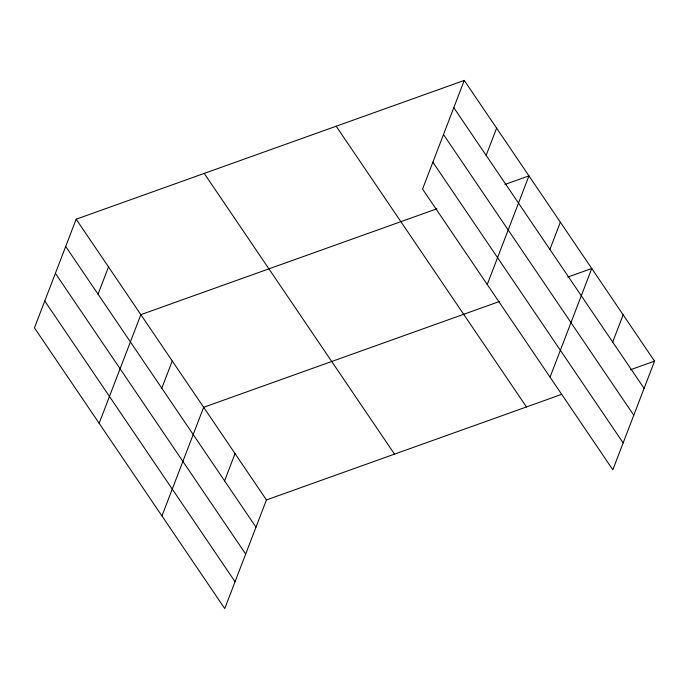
<?xml version="1.0" encoding="UTF-8"?>
<svg xmlns="http://www.w3.org/2000/svg" width="689" height="689" viewBox="0 0 689 689"><rect width="100%" height="100%" fill="white"/><g stroke="black" fill="none" stroke-linecap="round" stroke-linejoin="round"><path stroke-width="1.03" d="M464.257 80.424L422.555 189.07L612.84 469.795L654.55 361.139L464.257 80.424L76.16 219.205L34.45 327.861L224.743 608.576L266.445 499.93L561.501 394.418M98.053 294.169L108.509 266.927M99.147 423.304L140.857 314.649L436.904 208.784M161.794 388.217L172.25 360.976M161.949 515.94L203.651 407.294L499.697 301.42M224.597 480.853L235.052 453.612M486.15 155.387L496.605 128.145M487.252 284.514L528.954 175.867L504.942 184.454M549.9 249.427L560.355 222.185M550.046 377.159L591.756 268.503L567.736 277.09M612.693 342.063L623.149 314.821M630.538 369.726L654.55 361.139M453.801 107.665L644.094 388.381M443.492 134.527L633.777 415.252M432.864 162.208L623.157 442.924M336.18 126.225L526.474 406.941M204.228 173.413L394.521 454.129M76.16 219.205L266.445 499.93M65.696 246.447L255.989 527.171M55.387 273.318L245.68 554.034M44.759 300.99L235.052 581.714"/></g></svg>
